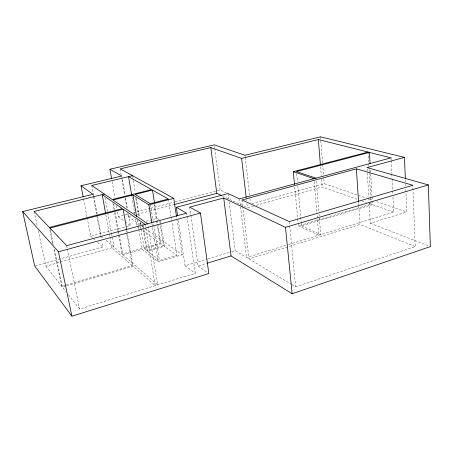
<?xml version="1.0" encoding="UTF-8"?>
<svg xmlns="http://www.w3.org/2000/svg" width="453" height="453" viewBox="0 0 453 453"><rect width="100%" height="100%" fill="white"/><g stroke="black" fill="none" stroke-linecap="round" stroke-linejoin="round"><path stroke-width="0.34" stroke-dasharray="2.27 1.7" d="M292.015 284.665L295.65 286.845L415.22 246.517L412.808 185.277M369.099 202.134L370.367 223.284L406.777 211.953L405.786 188.861M242.712 206.268L248.957 258.889L359.999 224.478L415.22 246.517M68.38 294.733L79.598 308.997L195.311 273.289L186.591 213.199M231.76 251.642L235.141 250.617L246.585 257.468L287.74 244.773M288.414 244.563L393.685 212.083L392.859 195.181M190.877 215.532L198.103 265.962L206.851 263.301M178.295 220.526L185.056 265.752L207.395 259.003M208.069 258.799L231.081 251.845M298.125 223.052L298.391 225.866L371.126 204.156L370.707 197.117M301.194 222.332L301.517 225.854L372.479 204.631L372.275 201.104M140.968 229.19L144.224 248.612L159.445 260.475L176.953 255.322L171.647 220.56M138.816 229.745L142.1 249.212L158.12 261.828L182.219 254.722L176.579 217.157M65.781 285.056L61.71 286.251L53.556 247.508M66.461 284.858L132.299 265.588L125.866 228.759M65.713 286.07L62.344 287.055L54.128 247.972M66.387 285.871L133.114 266.302L155.249 285.65L145.13 224.422M106.047 240.277L122.004 254.076L160.181 243.221L157.174 224.422M118.556 231.172L122.757 254.722L142.1 249.212M144.224 248.612L161.019 243.827L176.953 255.322M38.228 230.583L45.906 266.16L59.513 262.366M60.192 262.174L114.009 247.162L111.506 233.374M35.362 265.769L102.803 247.083L101.761 241.528M222.514 196.036L247.378 207.746L253.499 206.041M256.217 205.288L322.196 186.976L357.241 199.28M251.925 203.601L324.223 183.663L366.166 198.035M87.106 217.497L90.685 236.132L126.183 226.585M126.868 226.398L130.283 225.481L128.358 214.331M140.855 228.493L139.92 222.944L141.285 222.576M146.059 221.296L156.959 218.363L159.501 220.005L159.943 222.78M117.503 211.896L118.352 216.715L124.501 215.101M125.187 214.926L128.601 214.031M133.38 212.774L136.115 212.061M136.795 211.879L149.773 208.482M150.458 208.301L174.36 202.038M175.045 201.857L220.118 190.045L226.46 192.95M127.803 213.165L128.403 216.625L131.121 215.905M137.236 214.292L148.794 211.251M149.473 211.07L173.952 204.62M369.495 199.178L373.487 200.543M376.817 201.687L406.777 211.953M361.868 200.906L366.494 202.531M369.144 203.459L393.685 212.083M370.367 223.284L430.35 246.608M301.517 225.854L320.741 234.592L319.054 214.388M298.391 225.866L318.776 235.198L316.885 212.882M248.957 258.889L291.409 284.303M139.92 222.944L141.863 224.303M128.403 216.625L139.717 224.631M141.999 226.251L144.869 228.284M145.447 228.691L182.219 254.722M198.103 265.962L207.706 272.763M136.97 226.483L160.181 243.221M118.352 216.715L124.603 221.307M125.17 221.727L130.283 225.481M185.056 265.752L195.311 273.289M101.274 236.143L103.924 238.442M122.757 254.722L157.661 284.909L147.627 223.748M132.299 265.588L111.897 247.751L110 237.4M90.685 236.132L92.701 237.955M93.21 238.414L95.73 240.696M97.752 242.519L102.803 247.083M45.906 266.16L65.793 291.443M34.094 211.426L37.191 225.798M50.096 228.776L53.55 245.232M49.921 230.209L52.831 244.048M66.676 245.662L67.237 248.414M67.378 249.099L79.598 308.997M83.533 198.861L86.976 216.806M91.806 185.464L93.748 195.877M93.879 196.574L97.123 213.929M97.638 216.704L101.144 235.452M92.933 194.32L93.193 195.707M93.324 196.398L96.699 214.45M96.829 215.147L100.594 235.277M100.725 235.973L101.246 238.748M105.838 214.626L109.247 233.261M109.371 233.952L109.875 236.709M104.988 197.525L107.621 211.998M107.746 212.689L111.381 232.683M112.134 181.619L114.943 197.446M116.404 205.702L117.016 209.144M113.743 204.156L114.728 209.699M115.221 212.468L118.431 230.481M112.876 202.944L114.111 209.858M114.603 212.621L117.808 230.583M117.933 231.273L122.004 254.076M126.919 230.77L133.114 266.302M121.755 176.007L125.119 195.52M125.6 198.306L127.276 208.063M120.164 168.884L121.121 174.416M121.959 179.263L124.7 195.175M125.181 197.944L126.97 208.323M137.174 220.011L138.703 229.048M131.936 196.715L134.864 214.026M135.685 218.867L136.857 225.792M132.519 175.679L132.871 177.757M133.329 180.521L135.3 192.265M136.336 198.488L139.462 217.14M140.385 222.672L140.736 224.745M135.724 197.904L138.873 216.687M143.165 225.22L147.474 251.143L164.422 246.285L160.362 220.56M142.344 224.648L142.803 227.366M143.256 230.09L146.653 250.503L163.561 245.662L160.051 223.476M151.925 223.601L158.12 261.828M150.396 204.388L153.641 224.467M153.748 225.164L159.445 260.475M154.762 204.563L161.019 243.827M153.952 204.229L156.511 220.243M156.619 220.939L157.066 223.725M168.357 199.009L171.013 216.387M171.121 217.083L171.545 219.864M189.671 207.123L190.775 214.83M214.507 146.257L214.688 147.65M214.779 148.341L220.118 190.045M228.029 193.578L228.72 199.139M229.071 201.925L235.141 250.617M239.569 198.856L246.585 257.468M241.964 199.949L242.632 205.566M246.404 199.405L246.568 200.792M246.891 203.573L247.378 207.746M244.965 155.266L245.124 156.659M245.203 157.355L249.603 195.628M249.926 198.408L250.401 202.587M289.269 221.591L289.614 225.101M289.682 225.804L295.65 286.845M296.709 173.703L297.491 182.157M297.814 185.685L301.132 221.625M294.761 187.163L297.661 218.125M297.729 218.827L298.057 222.349M314.235 181.494L316.828 212.18M316.256 180.945L318.821 211.596M320.56 166.744L321.296 175.815M321.573 179.297L322.196 186.976M320.475 136.812L322.604 163.386M322.661 164.082L323.555 175.271M323.833 178.771L324.223 183.663M358.583 202.65L358.725 204.762M358.77 205.464L359.999 224.478M368.046 152.061L368.878 166.138M369.087 169.66L369.212 171.772M369.252 172.474L370.667 196.415M367.111 169.003L368.804 197.202M368.844 197.904L369.053 201.432M370.458 170.051L371.987 196.166M372.026 196.868L372.23 200.402M391.041 157.848L391.143 159.966M391.177 160.668L391.794 173.346M391.828 174.048L392.038 178.278M392.072 178.98L392.825 194.473M405.401 179.767L405.667 186.064"/><path stroke-width="0.68" d="M207.525 263.097L231.07 255.922L292.128 293.731L430.35 246.608L428.357 184.932L367.026 167.593L404.444 157.378L405.339 178.369M111.648 178.867L109.943 169.235L121.755 176.007L81.019 185.747L92.933 194.32L22.65 211.568L34.683 265.962L71.902 316.188L208.839 273.561L200.447 213.052L189.671 207.123L223.714 198.018L285.503 227.349L428.357 184.932M22.65 211.568L58.477 251.794L200.447 213.052M356.392 168.85L241.964 199.949L289.269 221.591L412.808 185.277L356.392 168.85L358.538 201.947M177.565 215.656L176.319 207.304L228.029 193.578L239.569 198.856L391.041 157.848L318.351 139.541L241.625 158.403L210.838 147.61L120.164 168.884L173.765 198.369L176.477 216.46M294.495 184.348L293.312 171.681L368.046 152.061M174.631 204.439L216.777 193.335L221.24 195.436M49.949 228.086L123.154 209.173L145.13 224.422M147.627 223.748L113.001 200L132.956 194.983L148.884 204.835L173.765 198.369M49.337 227.44L122.344 208.607L102.18 194.614L105.589 213.25M152.451 190.073L135.141 194.428L150.288 203.697L168.357 199.009L152.451 190.073L154.433 202.491M104.36 194.077L34.094 211.426L66.676 245.662L186.591 213.199L176.319 207.304M132.519 175.679L91.806 185.464L112.259 199.49L151.619 189.603L128.533 176.642L131.698 195.334M109.943 169.235L214.331 144.869L244.965 155.266L320.475 136.812L404.444 157.378M316.024 178.159L296.511 171.585L369.427 152.406L370.084 163.697M293.312 171.681L313.997 178.709M58.477 251.794L71.902 316.188M81.019 185.747L83.137 196.789M123.154 209.173L126.676 229.377M132.956 194.983L136.591 216.534M148.884 204.835L151.812 222.904M210.838 147.61L216.777 193.335M223.714 198.018L231.07 255.922M241.625 158.403L246.16 197.321M285.503 227.349L292.128 293.731M318.351 139.541L320.39 164.654"/></g></svg>
